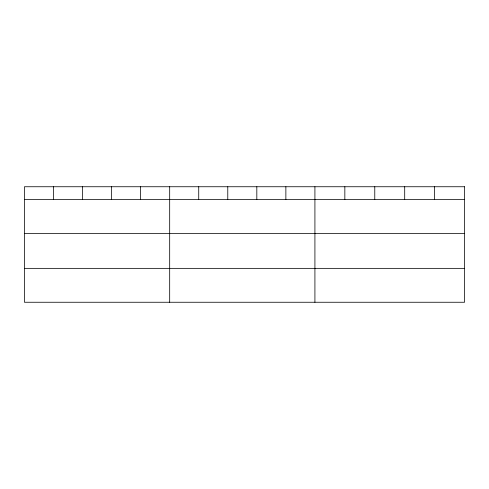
<?xml version="1.0" encoding="UTF-8"?>
<svg xmlns="http://www.w3.org/2000/svg" width="489" height="489" viewBox="0 0 489 489"><rect width="100%" height="100%" fill="white"/><g stroke="black" fill="none" stroke-linecap="round" stroke-linejoin="round"><path stroke-width="0.73" d="M24.45 199.53L464.55 199.53M24.45 233.43L464.55 233.43M24.45 268.357L464.55 268.357M434.623 186.743L434.623 199.53M404.696 186.743L404.696 199.53M374.77 186.743L374.77 199.53M344.843 186.743L344.843 199.53M314.916 186.743L314.916 302.257M285.869 186.743L285.869 199.53M256.823 186.743L256.823 199.53M227.776 186.743L227.776 199.53M198.73 186.743L198.73 199.53M169.683 186.743L169.683 302.257M140.636 186.743L140.636 199.53M111.59 186.743L111.59 199.53M82.543 186.743L82.543 199.53M53.497 186.743L53.497 199.53M464.55 186.743L24.45 186.743L24.45 302.257L464.55 302.257L464.55 186.743"/></g></svg>
